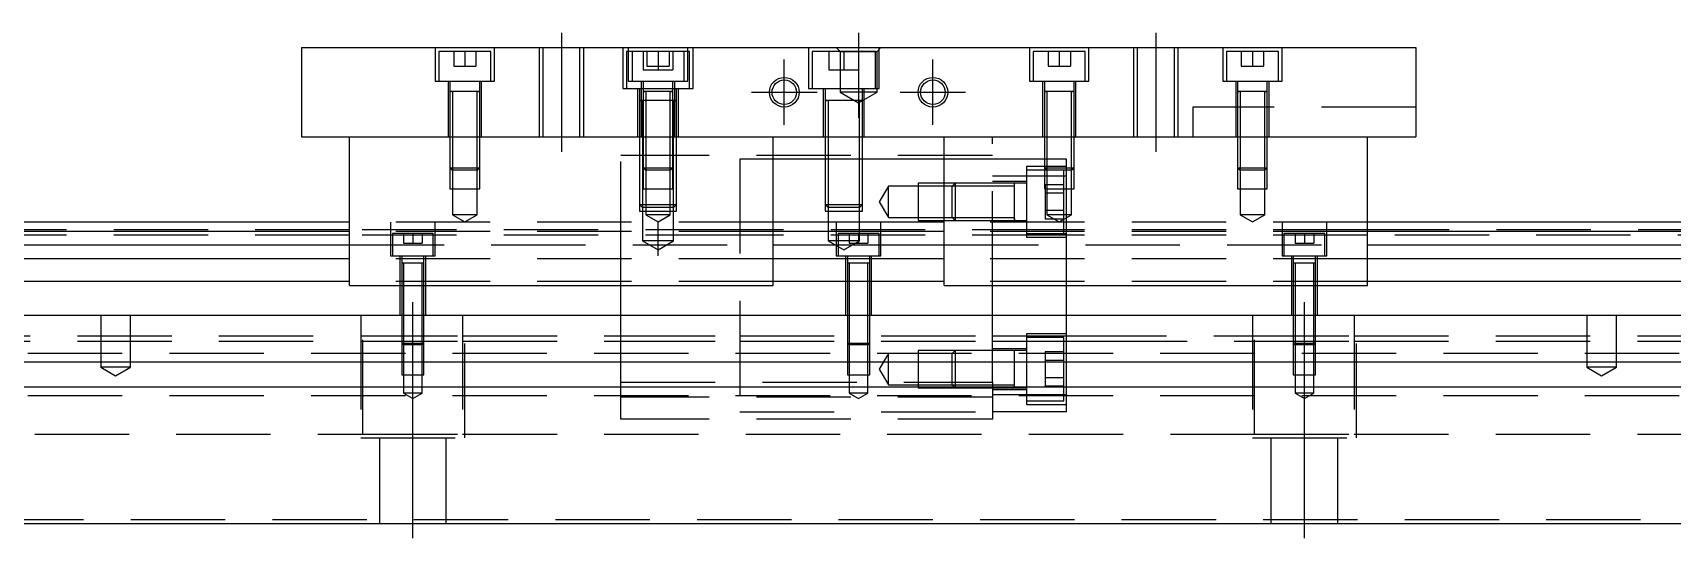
# Model space of a CAD drawing. Extents: x -12 to 853, y -288 to 102.
# Drawn here: x 208.9 to 429.5, y -239 to -171 of the extents above; entities that cross this region are included whole.
import ezdxf

# ---------------------------------------------------------------- set-up
doc = ezdxf.new("R2010")
doc.units = 0
doc.linetypes.add('CENTER', pattern=[50.8, 31.75, -6.35, 6.35, -6.35])
doc.linetypes.add('DASHED', pattern=[19.05, 12.7, -6.35])
doc.layers.get('0').update_dxf_attribs({"linetype": 'CONTINUOUS'})
doc.layers.add('CENTER', color=1, linetype='CENTER')

msp = doc.modelspace()

# ---------------------------------------------------------------- linework, layer by layer
at = {"color": 7, "linetype": 'CONTINUOUS'}
for p, q in [((245, -172.99), (395, -172.99)), ((245, -172.99), (245, -184.99)), ((395, -172.99), (395, -184.99)), ((291, -180.09), (290.499994, -180.09)), ((291.35, -180.09), (291, -180.09)), ((295, -180.09), (294.65, -180.09)), ((295.500006, -180.09), (295, -180.09)), ((245, -184.99), (395, -184.99)), ((251.5, -204.99), (251.5, -184.99)), ((308.5, -204.99), (308.5, -184.99)), ((331.5, -204.99), (331.5, -184.99)), ((388.5, -204.99), (388.5, -184.99)), ((251.5, -196.49), (0, -196.49)), ((251.5, -197.742272), (0, -197.742272)), ((331.5, -196.49), (308.5, -196.49)), ((331.5, -197.742272), (308.5, -197.742272)), ((640, -196.49), (388.5, -196.49)), ((640, -197.742272), (388.5, -197.742272)), ((0, -199.51668), (251.5, -199.51668)), ((308.5, -199.51668), (331.5, -199.51668)), ((388.5, -199.51668), (640, -199.51668)), ((251.5, -201.413076), (0, -201.413076)), ((331.5, -201.413076), (308.5, -201.413076)), ((640, -201.413076), (388.5, -201.413076)), ((251.5, -204.467372), (0, -204.467372)), ((251.5, -204.99), (308.5, -204.99)), ((331.5, -204.467372), (308.5, -204.467372)), ((331.5, -204.99), (388.5, -204.99)), ((640, -204.467372), (388.5, -204.467372)), ((0, -208.99), (640, -208.99)), ((640, -215.29), (0, -215.29)), ((640, -218.69), (0, -218.69)), ((341, -218.740006), (341, -218.69)), ((0, -236.99), (640, -236.99))]:
    msp.add_line(p, q, dxfattribs=at)
at = {"color": 3, "linetype": 'DASHED'}
for p, q in [((263, -172.99), (263, -177.49)), ((270.5, -173.49), (263.5, -173.49)), ((263.5, -173.49), (263.5, -177.49)), ((265.5, -173.49), (265.5, -175.49)), ((267, -173.49), (267, -175.49)), ((268.5, -173.49), (268.5, -175.49)), ((270.5, -177.49), (270.5, -173.49)), ((271, -177.49), (271, -172.99)), ((277.000006, -172.99), (277.000006, -184.99)), ((277.5, -172.99), (277.5, -184.99)), ((282.5, -184.99), (282.5, -172.99)), ((282.999994, -184.99), (282.999994, -172.99)), ((288.25, -172.99), (288.25, -178.49)), ((289.5, -173.49), (288.75, -173.49)), ((288.75, -173.49), (288.75, -178.49)), ((289, -172.99), (289, -177.49)), ((296.5, -173.49), (289.5, -173.49)), ((289.5, -173.49), (289.5, -177.49)), ((291, -173.49), (291, -175.99)), ((291.5, -173.49), (291.5, -175.49)), ((293, -173.49), (293, -175.49)), ((294.5, -173.49), (294.5, -175.49)), ((295, -173.49), (295, -175.99)), ((297.25, -173.49), (296.5, -173.49)), ((296.5, -177.49), (296.5, -173.49)), ((297, -177.49), (297, -172.99)), ((297.25, -178.49), (297.25, -173.49)), ((297.75, -178.49), (297.75, -172.99)), ((313.25, -172.99), (313.25, -178.49)), ((322.25, -173.49), (313.75, -173.49)), ((313.75, -173.49), (313.75, -178.49)), ((316, -173.49), (316, -175.99)), ((317.5, -173.49), (317, -172.99)), ((317.5, -173.49), (317.5, -178.99)), ((317.5, -173.49), (322.5, -173.49)), ((318, -173.49), (318, -175.99)), ((320, -173.49), (320, -175.99)), ((322.25, -178.49), (322.25, -173.49)), ((322.5, -173.49), (323, -172.99)), ((322.5, -178.99), (322.5, -173.49)), ((322.75, -178.49), (322.75, -172.99)), ((343, -172.99), (343, -177.49)), ((350.5, -173.49), (343.5, -173.49)), ((343.5, -173.49), (343.5, -177.49)), ((345.5, -173.49), (345.5, -175.49)), ((347, -173.49), (347, -175.49)), ((348.5, -173.49), (348.5, -175.49)), ((350.5, -177.49), (350.5, -173.49)), ((351, -177.49), (351, -172.99)), ((357.000006, -172.99), (357.000006, -184.99)), ((357.5, -172.99), (357.5, -184.99)), ((362.5, -184.99), (362.5, -172.99)), ((362.999994, -184.99), (362.999994, -172.99)), ((369, -172.99), (369, -177.49)), ((376.5, -173.49), (369.5, -173.49)), ((369.5, -173.49), (369.5, -177.49)), ((371.5, -173.49), (371.5, -175.49)), ((373, -173.49), (373, -175.49)), ((374.5, -173.49), (374.5, -175.49)), ((376.5, -177.49), (376.5, -173.49)), ((377, -177.49), (377, -172.99)), ((265.5, -175.49), (267, -175.49)), ((267, -175.49), (268.5, -175.49)), ((291, -175.99), (293, -175.99)), ((291.5, -175.49), (293, -175.49)), ((293, -175.49), (294.5, -175.49)), ((293, -175.49), (293, -175.99)), ((293, -175.99), (295, -175.99)), ((316, -175.99), (318, -175.99)), ((318, -175.99), (320, -175.99)), ((345.5, -175.49), (347, -175.49)), ((347, -175.49), (348.5, -175.49)), ((371.5, -175.49), (373, -175.49)), ((373, -175.49), (374.5, -175.49)), ((263, -177.49), (271, -177.49)), ((264.75, -177.49), (264.75, -184.99)), ((265, -177.49), (265, -178.89)), ((269, -178.89), (269, -177.49)), ((269.25, -184.99), (269.25, -177.49)), ((288.25, -178.49), (297.75, -178.49)), ((289, -177.49), (297, -177.49)), ((290.25, -178.49), (290.25, -184.99)), ((290.5, -178.49), (290.5, -180.09)), ((290.75, -177.49), (290.75, -184.99)), ((291, -177.49), (291, -178.89)), ((295, -178.89), (295, -177.49)), ((295.25, -184.99), (295.25, -177.49)), ((295.5, -180.09), (295.5, -178.49)), ((295.75, -184.99), (295.75, -178.49)), ((313.25, -178.49), (322.75, -178.49)), ((315.25, -178.49), (315.25, -184.99)), ((315.5, -178.49), (315.5, -180.09)), ((320.5, -180.09), (320.5, -178.49)), ((320.75, -184.99), (320.75, -178.49)), ((343, -177.49), (351, -177.49)), ((344.75, -177.49), (344.75, -184.99)), ((345, -177.49), (345, -178.89)), ((349, -178.89), (349, -177.49)), ((349.25, -184.99), (349.25, -177.49)), ((369, -177.49), (377, -177.49)), ((370.75, -177.49), (370.75, -184.99)), ((371, -177.49), (371, -178.89)), ((375, -178.89), (375, -177.49)), ((375.25, -184.99), (375.25, -177.49)), ((265, -178.885), (265, -178.89)), ((265, -178.89), (265.216462, -178.89)), ((265.216708, -178.89), (265, -178.89)), ((265, -178.89), (265, -178.895)), ((265, -178.89), (265, -184.99)), ((268.783332, -178.89), (265.216708, -178.89)), ((265.35, -178.89), (265.35, -184.99)), ((268.65, -184.99), (268.65, -178.89)), ((269, -178.89), (268.783332, -178.89)), ((268.783538, -178.89), (269, -178.89)), ((269, -178.89), (269, -178.885)), ((269, -178.895), (269, -178.89)), ((269, -184.99), (269, -178.89)), ((290.5, -180.085), (290.5, -180.09)), ((290.5, -180.09), (290.757448, -180.09)), ((290.757468, -180.09), (290.5, -180.09)), ((290.5, -180.09), (290.5, -180.095)), ((290.5, -180.09), (290.5, -184.99)), ((290.999654, -180.09), (290.757468, -180.09)), ((290.9, -180.09), (290.9, -184.99)), ((291.349616, -180.09), (290.999654, -180.09)), ((291, -178.885), (291, -178.89)), ((291, -178.89), (291.216462, -178.89)), ((291.216708, -178.89), (291, -178.89)), ((291, -178.89), (291, -184.99)), ((291, -178.89), (291, -178.895)), ((294.783332, -178.89), (291.216708, -178.89)), ((294.650424, -180.09), (291.349616, -180.09)), ((291.35, -178.89), (291.35, -184.99)), ((294.65, -184.99), (294.65, -178.89)), ((295.000386, -180.09), (294.650424, -180.09)), ((295, -178.89), (294.783332, -178.89)), ((294.783538, -178.89), (295, -178.89)), ((295, -178.89), (295, -178.885)), ((295, -184.99), (295, -178.89)), ((295, -178.895), (295, -178.89)), ((295.242552, -180.09), (295.000386, -180.09)), ((295.1, -184.99), (295.1, -180.09)), ((295.5, -180.09), (295.242552, -180.09)), ((295.242602, -180.09), (295.5, -180.09)), ((295.5, -180.09), (295.5, -180.085)), ((295.5, -180.095), (295.5, -180.09)), ((295.5, -184.99), (295.5, -180.09)), ((315.5, -180.085), (315.5, -180.09)), ((315.5, -180.09), (315.757448, -180.09)), ((315.757468, -180.09), (315.5, -180.09)), ((315.5, -180.09), (315.5, -184.99)), ((315.5, -180.09), (315.5, -180.095)), ((320.242552, -180.09), (315.757468, -180.09)), ((315.9, -180.09), (315.9, -184.99)), ((322.5, -178.99), (317.5, -178.99)), ((317.5, -178.99), (320, -180.433376)), ((320, -180.433376), (322.5, -178.99)), ((320.1, -184.99), (320.1, -180.09)), ((320.5, -180.09), (320.242552, -180.09)), ((320.242602, -180.09), (320.5, -180.09)), ((320.5, -180.09), (320.5, -180.085)), ((320.5, -184.99), (320.5, -180.09)), ((320.5, -180.095), (320.5, -180.09)), ((345, -178.885), (345, -178.89)), ((345, -178.89), (345.216462, -178.89)), ((345.216708, -178.89), (345, -178.89)), ((345, -178.89), (345, -178.895)), ((345, -178.89), (345, -184.99)), ((348.783332, -178.89), (345.216708, -178.89)), ((345.35, -178.89), (345.35, -184.99)), ((348.65, -184.99), (348.65, -178.89)), ((349, -178.89), (348.783332, -178.89)), ((348.783538, -178.89), (349, -178.89)), ((349, -178.89), (349, -178.885)), ((349, -178.895), (349, -178.89)), ((349, -184.99), (349, -178.89)), ((371, -178.885), (371, -178.89)), ((371, -178.89), (371.216462, -178.89)), ((371.216708, -178.89), (371, -178.89)), ((371, -178.89), (371, -178.895)), ((371, -178.89), (371, -184.99)), ((374.783332, -178.89), (371.216708, -178.89)), ((371.35, -178.89), (371.35, -184.99)), ((374.65, -184.99), (374.65, -178.89)), ((375, -178.89), (374.783332, -178.89)), ((374.783538, -178.89), (375, -178.89)), ((375, -178.89), (375, -178.885)), ((375, -178.895), (375, -178.89)), ((375, -184.99), (375, -178.89)), ((375, -180.99), (365, -180.99)), ((365, -180.99), (365, -184.99)), ((395, -180.99), (375, -180.99)), ((265, -184.99), (265, -189.14)), ((265.000006, -184.99), (265.000006, -189.140006)), ((265.35, -184.99), (265.35, -189.49)), ((268.65, -189.49), (268.65, -184.99)), ((268.999994, -189.140006), (268.999994, -184.99)), ((269, -189.14), (269, -184.99)), ((288, -200.99), (288, -184.99)), ((290.5, -184.99), (290.5, -194.09)), ((290.500006, -184.99), (290.500002, -194.09)), ((290.9, -184.99), (290.9, -194.49)), ((291, -184.99), (291, -189.14)), ((291.000006, -184.99), (291.000002, -189.14)), ((291.35, -184.99), (291.35, -189.49)), ((294.65, -189.49), (294.65, -184.99)), ((294.999998, -189.14), (294.999994, -184.99)), ((295, -189.14), (295, -184.99)), ((295.1, -194.49), (295.1, -184.99)), ((295.499998, -194.09), (295.499994, -184.99)), ((295.5, -194.09), (295.5, -184.99)), ((315.5, -184.99), (315.5, -194.09)), ((315.500006, -184.99), (315.500002, -194.09)), ((315.9, -184.99), (315.9, -194.49)), ((320.1, -194.49), (320.1, -184.99)), ((320.499998, -194.09), (320.499994, -184.99)), ((320.5, -194.09), (320.5, -184.99)), ((338, -204.99), (338, -184.99)), ((345, -184.99), (345, -189.14)), ((345.000006, -184.99), (345.000002, -189.14)), ((345.35, -184.99), (345.35, -189.49)), ((348.65, -189.49), (348.65, -184.99)), ((348.999998, -189.14), (348.999994, -184.99)), ((349, -189.14), (349, -184.99)), ((371, -184.99), (371, -189.14)), ((371.000006, -184.99), (371.000002, -189.14)), ((371.35, -184.99), (371.35, -189.49)), ((374.65, -189.49), (374.65, -184.99)), ((374.999998, -189.14), (374.999994, -184.99)), ((375, -189.14), (375, -184.99)), ((338, -187.49), (288, -187.49)), ((265, -189.14), (269, -189.14)), ((265, -189.14), (265.35, -189.49)), ((265.000006, -189.140006), (265.000006, -191.99)), ((268.65, -189.49), (265.35, -189.49)), ((265.35, -189.49), (265.35, -191.99)), ((268.65, -189.49), (269, -189.14)), ((268.65, -191.99), (268.65, -189.49)), ((268.999994, -191.99), (268.999994, -189.140006)), ((291, -189.14), (295, -189.14)), ((291, -189.14), (291.35, -189.49)), ((291.000002, -189.14), (291.000006, -191.99)), ((294.65, -189.49), (291.35, -189.49)), ((291.35, -189.49), (291.35, -191.99)), ((294.65, -189.49), (295, -189.14)), ((294.65, -191.99), (294.65, -189.49)), ((294.999994, -191.99), (294.999998, -189.14)), ((304, -187.99), (304, -221.99)), ((308.5, -187.99), (304, -187.99)), ((315.5, -187.99), (308.5, -187.99)), ((315.9, -187.99), (315.5, -187.99)), ((320.1, -187.99), (315.9, -187.99)), ((320.5, -187.99), (320.1, -187.99)), ((331.5, -187.99), (320.5, -187.99)), ((338, -187.99), (331.5, -187.99)), ((345, -187.99), (338, -187.99)), ((342.6, -188.99), (342.6, -198.49)), ((348, -188.99), (342.6, -188.99)), ((345.000006, -189.49), (342.6, -189.49)), ((345.35, -187.99), (345, -187.99)), ((345, -189.14), (349, -189.14)), ((345, -189.14), (345.35, -189.49)), ((345.000002, -189.14), (345.000006, -191.99)), ((345.35, -189.49), (345.000006, -189.49)), ((348, -187.99), (345.35, -187.99)), ((348.65, -189.49), (345.35, -189.49)), ((345.35, -189.49), (345.35, -191.99)), ((347.6, -197.99), (347.6, -189.49)), ((348, -189.49), (348, -187.99)), ((348, -190.293062), (348, -189.49)), ((348.65, -189.49), (349, -189.14)), ((348.65, -191.99), (348.65, -189.49)), ((348.999994, -191.99), (348.999998, -189.14)), ((371, -189.14), (375, -189.14)), ((371, -189.14), (371.35, -189.49)), ((371.000002, -189.14), (371.000006, -191.99)), ((374.65, -189.49), (371.35, -189.49)), ((371.35, -189.49), (371.35, -191.99)), ((374.65, -189.49), (375, -189.14)), ((374.65, -191.99), (374.65, -189.49)), ((374.999994, -191.99), (374.999998, -189.14)), ((324, -191.64), (322.787564, -193.74)), ((324, -195.84), (324, -191.64)), ((328, -191.64), (324, -191.64)), ((328, -191.240006), (328, -196.239994)), ((331.5, -191.240006), (328, -191.240006)), ((332.6, -191.64), (328, -191.64)), ((332.999994, -191.240006), (331.5, -191.240006)), ((333, -191.24), (332.6, -191.64)), ((332.6, -195.84), (332.6, -191.64)), ((338, -191.64), (332.6, -191.64)), ((338, -191.240006), (332.999994, -191.240006)), ((333, -191.24), (333, -196.24)), ((338, -191.24), (333, -191.24)), ((345.000006, -190.293062), (338, -190.293062)), ((342.6, -190.99), (338, -190.99)), ((341, -191.24), (338, -191.24)), ((341, -191.64), (338, -191.64)), ((341, -191.24), (340.995, -191.24)), ((341, -191.497468), (341, -191.24)), ((341.005, -191.24), (341, -191.24)), ((342.6, -191.24), (341, -191.24)), ((341, -193.589954), (341, -191.497468)), ((348, -190.293062), (345.000006, -190.293062)), ((345.1, -191.430598), (345.1, -192.5853)), ((347.6, -191.430598), (345.1, -191.430598)), ((348, -200.99), (348, -190.293062)), ((265.000006, -191.99), (268.999994, -191.99)), ((265.35, -191.99), (265.35, -195.49)), ((268.65, -195.49), (268.65, -191.99)), ((290.5, -194.09), (295.5, -194.09)), ((290.5, -194.09), (290.9, -194.49)), ((290.500002, -194.09), (290.500006, -194.99)), ((291.000006, -191.99), (294.999994, -191.99)), ((291.35, -191.99), (291.35, -195.49)), ((294.65, -195.49), (294.65, -191.99)), ((295.1, -194.49), (295.5, -194.09)), ((295.499994, -194.99), (295.499998, -194.09)), ((315.5, -194.09), (320.5, -194.09)), ((315.5, -194.09), (315.9, -194.49)), ((315.500002, -194.09), (315.500006, -194.99)), ((320.1, -194.49), (320.5, -194.09)), ((320.499994, -194.99), (320.499998, -194.09)), ((322.787564, -193.74), (324, -195.84)), ((341, -193.94002), (341, -193.589954)), ((341, -195.982552), (341, -193.94002)), ((345.000006, -191.99), (348.999994, -191.99)), ((347.6, -192.5853), (345.1, -192.5853)), ((345.1, -192.5853), (345.1, -194.8947)), ((345.35, -191.99), (345.35, -195.49)), ((348.65, -195.49), (348.65, -191.99)), ((371.000006, -191.99), (374.999994, -191.99)), ((371.35, -191.99), (371.35, -195.49)), ((374.65, -195.49), (374.65, -191.99)), ((268.65, -195.49), (265.35, -195.49)), ((265.35, -195.49), (267, -196.442628)), ((267, -196.442628), (268.65, -195.49)), ((290.500006, -194.99), (295.499994, -194.99)), ((295.1, -194.49), (290.9, -194.49)), ((290.9, -194.49), (290.9, -194.99)), ((290.9, -194.99), (290.9, -198.99)), ((294.65, -195.49), (291.35, -195.49)), ((291.35, -195.49), (293, -196.442628)), ((293, -196.442628), (294.65, -195.49)), ((295.1, -194.99), (295.1, -194.49)), ((295.1, -198.99), (295.1, -194.99)), ((315.500006, -194.99), (320.499994, -194.99)), ((320.1, -194.49), (315.9, -194.49)), ((315.9, -194.49), (315.9, -194.99)), ((315.9, -194.99), (315.9, -198.99)), ((320.1, -194.99), (320.1, -194.49)), ((320.1, -198.99), (320.1, -194.99)), ((324, -195.84), (328, -195.84)), ((328, -195.84), (332.6, -195.84)), ((328, -196.239994), (333, -196.239994)), ((332.6, -195.84), (333, -196.24)), ((332.6, -195.84), (338, -195.84)), ((333, -196.239994), (338, -196.239994)), ((333, -196.24), (338, -196.239998)), ((338, -195.84), (341, -195.84)), ((338, -196.239998), (341.005, -196.24)), ((340.995, -196.24), (342.6, -196.24)), ((341, -196.24), (341, -195.982552)), ((341, -195.982602), (341, -196.24)), ((347.6, -194.8947), (345.1, -194.8947)), ((345.1, -194.8947), (345.1, -196.049402)), ((347.6, -196.049402), (345.1, -196.049402)), ((348.65, -195.49), (345.35, -195.49)), ((345.35, -195.49), (347, -196.442628)), ((347, -196.442628), (348.65, -195.49)), ((374.65, -195.49), (371.35, -195.49)), ((371.35, -195.49), (373, -196.442628)), ((373, -196.442628), (374.65, -195.49)), ((251.5, -197.49), (40.5, -197.49)), ((251.5, -198.24), (82.75, -198.24)), ((308.5, -196.49), (251.5, -196.49)), ((304, -197.49), (251.5, -197.49)), ((308.5, -197.742272), (251.5, -197.742272)), ((304, -198.24), (251.5, -198.24)), ((257, -196.49), (257, -200.99)), ((262.75, -197.99), (257.25, -197.99)), ((257.25, -197.99), (257.25, -200.99)), ((258.75, -197.99), (258.75, -199.29)), ((260, -197.99), (260, -199.29)), ((261.25, -197.99), (261.25, -199.29)), ((262.75, -200.99), (262.75, -197.99)), ((263, -200.99), (263, -196.49)), ((293, -200.99), (293, -196.49)), ((348, -197.49), (304, -197.49)), ((348, -198.24), (304, -198.24)), ((317, -196.49), (317, -200.99)), ((322.75, -197.99), (317.25, -197.99)), ((317.25, -197.99), (317.25, -200.99)), ((318.75, -197.99), (318.75, -199.29)), ((320, -197.99), (320, -199.29)), ((321.25, -197.99), (321.25, -199.29)), ((322.75, -200.99), (322.75, -197.99)), ((323, -200.99), (323, -196.49)), ((388.5, -196.49), (331.5, -196.49)), ((388.5, -197.742272), (331.5, -197.742272)), ((342.6, -197.99), (348, -197.99)), ((342.6, -198.49), (348, -198.49)), ((388.5, -197.49), (348, -197.49)), ((388.5, -198.24), (348, -198.24)), ((377, -196.49), (377, -200.99)), ((382.75, -197.99), (377.25, -197.99)), ((377.25, -197.99), (377.25, -200.99)), ((378.75, -197.99), (378.75, -199.29)), ((380, -197.99), (380, -199.29)), ((381.25, -197.99), (381.25, -199.29)), ((382.75, -200.99), (382.75, -197.99)), ((383, -200.99), (383, -196.49)), ((590, -197.49), (388.5, -197.49)), ((557.25, -198.24), (388.5, -198.24)), ((251.5, -199.51668), (308.5, -199.51668)), ((258.75, -199.29), (260, -199.29)), ((260, -199.29), (261.25, -199.29)), ((295.1, -198.99), (290.9, -198.99)), ((290.9, -198.99), (293, -200.202436)), ((293, -200.202436), (295.1, -198.99)), ((320.1, -198.99), (315.9, -198.99)), ((315.9, -198.99), (318, -200.202436)), ((318, -200.202436), (320.1, -198.99)), ((318.75, -199.29), (320, -199.29)), ((320, -199.29), (321.25, -199.29)), ((331.5, -199.51668), (388.5, -199.51668)), ((378.75, -199.29), (380, -199.29)), ((380, -199.29), (381.25, -199.29)), ((308.5, -201.413076), (251.5, -201.413076)), ((257, -200.99), (263, -200.99)), ((258.25, -200.99), (258.25, -208.99)), ((258.5, -200.99), (258.5, -201.99)), ((258.5, -201.985), (258.5, -201.99)), ((258.624678, -201.99), (258.5, -201.99)), ((258.5, -201.99), (258.5, -208.99)), ((258.5, -201.99), (258.5, -201.995)), ((259.998804, -201.99), (258.624678, -201.99)), ((258.75, -201.99), (258.75, -208.99)), ((261.37533, -201.99), (259.998804, -201.99)), ((261.25, -208.99), (261.25, -201.99)), ((261.5, -201.99), (261.37533, -201.99)), ((261.5, -201.99), (261.5, -200.99)), ((261.5, -201.99), (261.5, -201.985)), ((261.5, -208.99), (261.5, -201.99)), ((261.5, -201.995), (261.5, -201.99)), ((261.75, -208.99), (261.75, -200.99)), ((288, -204.99), (288, -200.99)), ((317, -200.99), (323, -200.99)), ((318.25, -200.99), (318.25, -208.99)), ((318.5, -200.99), (318.5, -201.99)), ((318.5, -201.985), (318.5, -201.99)), ((318.624678, -201.99), (318.5, -201.99)), ((318.5, -201.99), (318.5, -208.99)), ((318.5, -201.99), (318.5, -201.995)), ((319.998804, -201.99), (318.624678, -201.99)), ((318.75, -201.99), (318.75, -208.99)), ((321.37533, -201.99), (319.998804, -201.99)), ((321.25, -208.99), (321.25, -201.99)), ((321.5, -201.99), (321.37533, -201.99)), ((321.5, -201.99), (321.5, -200.99)), ((321.5, -201.99), (321.5, -201.985)), ((321.5, -208.99), (321.5, -201.99)), ((321.5, -201.995), (321.5, -201.99)), ((321.75, -208.99), (321.75, -200.99)), ((388.5, -201.413076), (331.5, -201.413076)), ((348, -204.99), (348, -200.99)), ((377, -200.99), (383, -200.99)), ((378.25, -200.99), (378.25, -208.99)), ((378.5, -200.99), (378.5, -201.99)), ((378.5, -201.985), (378.5, -201.99)), ((378.624678, -201.99), (378.5, -201.99)), ((378.5, -201.99), (378.5, -208.99)), ((378.5, -201.99), (378.5, -201.995)), ((379.998804, -201.99), (378.624678, -201.99)), ((378.75, -201.99), (378.75, -208.99)), ((381.37533, -201.99), (379.998804, -201.99)), ((381.25, -208.99), (381.25, -201.99)), ((381.5, -201.99), (381.37533, -201.99)), ((381.5, -201.99), (381.5, -200.99)), ((381.5, -201.99), (381.5, -201.985)), ((381.5, -208.99), (381.5, -201.99)), ((381.5, -201.995), (381.5, -201.99)), ((381.75, -208.99), (381.75, -200.99)), ((308.5, -204.467372), (251.5, -204.467372)), ((288, -208.99), (288, -204.99)), ((388.5, -204.467372), (331.5, -204.467372)), ((338, -208.99), (338, -204.99)), ((348, -208.99), (348, -204.99)), ((218, -208.99), (218, -215.99)), ((222, -215.99), (222, -208.99)), ((253, -208.99), (253, -225.49)), ((253.291796, -224.99), (253.291796, -208.99)), ((258.5, -208.99), (258.5, -212.74)), ((258.500006, -208.99), (258.500002, -212.74)), ((258.75, -208.99), (258.75, -212.99)), ((261.25, -212.99), (261.25, -208.99)), ((261.499998, -212.74), (261.499994, -208.99)), ((261.5, -212.74), (261.5, -208.99)), ((266.708204, -208.99), (266.708204, -224.99)), ((267, -225.49), (267, -208.99)), ((288, -215.29), (288, -208.99)), ((318.5, -208.99), (318.5, -212.74)), ((318.500006, -208.99), (318.500002, -212.74)), ((318.75, -208.99), (318.75, -212.99)), ((321.25, -212.99), (321.25, -208.99)), ((321.499998, -212.74), (321.499994, -208.99)), ((321.5, -212.74), (321.5, -208.99)), ((338, -215.29), (338, -208.99)), ((348, -215.29), (348, -208.99)), ((373, -208.99), (373, -225.49)), ((373.291796, -224.99), (373.291796, -208.99)), ((378.5, -208.99), (378.5, -212.74)), ((378.500006, -208.99), (378.500002, -212.74)), ((378.75, -208.99), (378.75, -212.99)), ((381.25, -212.99), (381.25, -208.99)), ((381.499998, -212.74), (381.499994, -208.99)), ((381.5, -212.74), (381.5, -208.99)), ((386.708204, -208.99), (386.708204, -224.99)), ((387, -225.49), (387, -208.99)), ((418, -208.99), (418, -215.99)), ((422, -215.99), (422, -208.99)), ((81.5, -211.74), (253.291796, -211.74)), ((253.291796, -211.74), (266.708204, -211.74)), ((266.708204, -211.74), (288, -211.74)), ((288, -211.74), (304, -211.74)), ((304, -211.74), (338, -211.74)), ((338, -211.74), (348, -211.74)), ((342.6, -211.49), (342.6, -220.99)), ((348, -211.49), (342.6, -211.49)), ((348, -211.74), (348.5, -211.74)), ((348.5, -211.74), (348.75, -211.74)), ((348.75, -211.74), (373.291796, -211.74)), ((373.291796, -211.74), (386.708204, -211.74)), ((386.708204, -211.74), (558.5, -211.74)), ((81.5, -212.49), (253.291796, -212.49)), ((253.291796, -212.49), (266.708204, -212.49)), ((258.5, -212.74), (261.5, -212.74)), ((258.5, -212.74), (258.75, -212.99)), ((258.500002, -212.74), (258.500006, -215.29)), ((261.25, -212.99), (258.75, -212.99)), ((258.75, -212.99), (258.75, -216.99)), ((261.25, -212.99), (261.5, -212.74)), ((261.25, -216.99), (261.25, -212.99)), ((261.499994, -215.29), (261.499998, -212.74)), ((266.708204, -212.49), (288, -212.49)), ((288, -212.49), (304, -212.49)), ((304, -212.489994), (338, -212.489994)), ((304, -212.49), (338, -212.49)), ((318.5, -212.74), (321.5, -212.74)), ((318.5, -212.74), (318.75, -212.99)), ((318.500002, -212.74), (318.500006, -215.29)), ((321.25, -212.99), (318.75, -212.99)), ((318.75, -212.99), (318.75, -216.99)), ((321.25, -212.99), (321.5, -212.74)), ((321.25, -216.99), (321.25, -212.99)), ((321.499994, -215.29), (321.499998, -212.74)), ((328, -213.740006), (328, -218.739994)), ((333, -213.740006), (328, -213.740006)), ((333, -213.74), (332.6, -214.14)), ((333, -213.74), (333, -218.74)), ((338, -213.74), (333, -213.74)), ((338, -213.740006), (333, -213.740006)), ((338, -212.489994), (342.6, -212.489994)), ((338, -212.49), (342.6, -212.49)), ((342.6, -213.49), (338, -213.49)), ((341, -213.74), (338, -213.74)), ((341, -213.74), (340.995, -213.74)), ((341, -213.997468), (341, -213.74)), ((341.005, -213.74), (341, -213.74)), ((342.6, -213.74), (341, -213.74)), ((341, -215.28994), (341, -213.997468)), ((347.6, -211.99), (342.6, -211.99)), ((342.6, -212.489994), (347.6, -212.489994)), ((342.6, -212.49), (347.6, -212.49)), ((345.1, -213.930598), (345.1, -215.0853)), ((347.6, -213.930598), (345.1, -213.930598)), ((347.6, -215.29), (347.6, -211.99)), ((347.6, -212.489994), (348, -212.489994)), ((347.6, -212.49), (348, -212.49)), ((348, -212.49), (348.5, -212.49)), ((348.5, -212.49), (348.75, -212.49)), ((348.75, -212.49), (351.25, -212.49)), ((351.25, -212.49), (351.5, -212.49)), ((351.5, -212.49), (373.291796, -212.49)), ((373.291796, -212.49), (386.708204, -212.49)), ((378.5, -212.74), (381.5, -212.74)), ((378.5, -212.74), (378.75, -212.99)), ((378.500002, -212.74), (378.500006, -215.29)), ((381.25, -212.99), (378.75, -212.99)), ((378.75, -212.99), (378.75, -216.99)), ((381.25, -212.99), (381.5, -212.74)), ((381.25, -216.99), (381.25, -212.99)), ((381.499994, -215.29), (381.499998, -212.74)), ((386.708204, -212.49), (558.5, -212.49)), ((640, -214.14), (0, -214.14)), ((222, -215.99), (218, -215.99)), ((218, -215.99), (220, -217.1447)), ((220, -217.1447), (222, -215.99)), ((258.500006, -215.29), (258.500006, -216.99)), ((261.499994, -216.99), (261.499994, -215.29)), ((288, -217.99), (288, -215.29)), ((318.500006, -215.29), (318.500006, -216.99)), ((321.499994, -216.99), (321.499994, -215.29)), ((324, -214.14), (322.787564, -216.24)), ((324, -218.34), (324, -214.14)), ((332.6, -218.34), (332.6, -214.14)), ((338, -217.99), (338, -215.29)), ((341, -216.089954), (341, -215.28994)), ((341, -216.44002), (341, -216.089954)), ((347.6, -215.0853), (345.1, -215.0853)), ((345.1, -215.0853), (345.1, -217.3947)), ((347.6, -218.69), (347.6, -215.29)), ((348, -218.69), (348, -215.29)), ((378.500006, -215.29), (378.500006, -216.99)), ((381.499994, -216.99), (381.499994, -215.29)), ((422, -215.99), (418, -215.99)), ((418, -215.99), (420, -217.1447)), ((420, -217.1447), (422, -215.99)), ((258.500006, -216.99), (261.499994, -216.99)), ((258.75, -216.99), (258.75, -219.49)), ((261.25, -219.49), (261.25, -216.99)), ((288, -217.99), (338, -217.99)), ((288, -218.69), (288, -217.99)), ((318.500006, -216.99), (321.499994, -216.99)), ((318.75, -216.99), (318.75, -219.49)), ((321.25, -219.49), (321.25, -216.99)), ((322.787564, -216.24), (324, -218.34)), ((324, -218.34), (328, -218.34)), ((328, -218.34), (332.6, -218.34)), ((332.6, -218.34), (338, -218.34)), ((332.6, -218.34), (333, -218.74)), ((338, -217.99), (338, -218.69)), ((338, -218.34), (341, -218.34)), ((341, -218.482552), (341, -216.44002)), ((345.1, -217.3947), (345.1, -218.549402)), ((347.6, -217.3947), (345.1, -217.3947)), ((378.500006, -216.99), (381.499994, -216.99)), ((378.75, -216.99), (378.75, -219.49)), ((381.25, -219.49), (381.25, -216.99)), ((640, -219.84), (0, -219.84)), ((261.25, -219.49), (258.75, -219.49)), ((258.75, -219.49), (260, -220.211688)), ((260, -220.211688), (261.25, -219.49)), ((288, -222.99), (288, -218.69)), ((338, -219.998332), (288, -219.998332)), ((321.25, -219.49), (318.75, -219.49)), ((318.75, -219.49), (320, -220.211688)), ((320, -220.211688), (321.25, -219.49)), ((328, -218.739994), (333, -218.739994)), ((333, -218.739994), (338, -218.739994)), ((333, -218.74), (338, -218.739998)), ((338, -218.69), (338, -222.99)), ((338, -218.739998), (341.005, -218.74)), ((338, -218.99), (342.6, -218.99)), ((348, -219.686938), (338, -219.686938)), ((340.995, -218.74), (342.6, -218.74)), ((341, -218.69059), (341, -218.482552)), ((341, -218.74), (341, -218.69059)), ((342.6, -220.49), (347.6, -220.49)), ((347.6, -218.549402), (345.1, -218.549402)), ((347.6, -220.49), (347.6, -218.69)), ((348, -219.686938), (348, -218.69)), ((348, -221.99), (348, -219.686938)), ((381.25, -219.49), (378.75, -219.49)), ((378.75, -219.49), (380, -220.211688)), ((380, -220.211688), (381.25, -219.49)), ((304, -221.99), (338, -221.99)), ((348, -221.99), (338, -221.99)), ((342.6, -220.99), (348, -220.99)), ((56.708204, -224.99), (253.291796, -224.99)), ((253.291796, -224.99), (266.708204, -224.99)), ((253.291796, -224.99), (266.708204, -224.99)), ((266.708204, -224.99), (373.291796, -224.99)), ((338, -222.99), (288, -222.99)), ((373.291796, -224.99), (386.708204, -224.99)), ((373.291796, -224.99), (386.708204, -224.99)), ((386.708204, -224.99), (583.291796, -224.99)), ((253, -225.49), (267, -225.49)), ((255.5, -225.49), (255.5, -236.99)), ((264.5, -236.99), (264.5, -225.49)), ((373, -225.49), (387, -225.49)), ((375.5, -225.49), (375.5, -236.99)), ((384.5, -236.99), (384.5, -225.49)), ((12.499994, -236.49), (640, -236.49))]:
    msp.add_line(p, q, dxfattribs=at)
at = {"color": 3, "linetype": 'CONTINUOUS'}
for centre in [(310, -178.99), (330, -178.99)]:
    msp.add_circle(centre, 2, dxfattribs=at)
at = {"color": 7, "linetype": 'CONTINUOUS'}
for centre in [(310, -178.99), (330, -178.99)]:
    msp.add_circle(centre, 1.65, dxfattribs=at)
at = {"layer": 'CENTER', "color": 1, "linetype": 'CENTER'}
for p, q in [((280, -170.99), (280, -186.99)), ((320, -170.99), (320, -182.433376)), ((360, -170.99), (360, -186.99)), ((310, -183.39), (310, -174.59)), ((330, -183.39), (330, -174.59)), ((305.6, -178.99), (314.4, -178.99)), ((325.6, -178.99), (334.4, -178.99)), ((260, -238.99), (260, -206.99)), ((380, -238.99), (380, -206.99))]:
    msp.add_line(p, q, dxfattribs=at)

doc.saveas('drawing.dxf')
